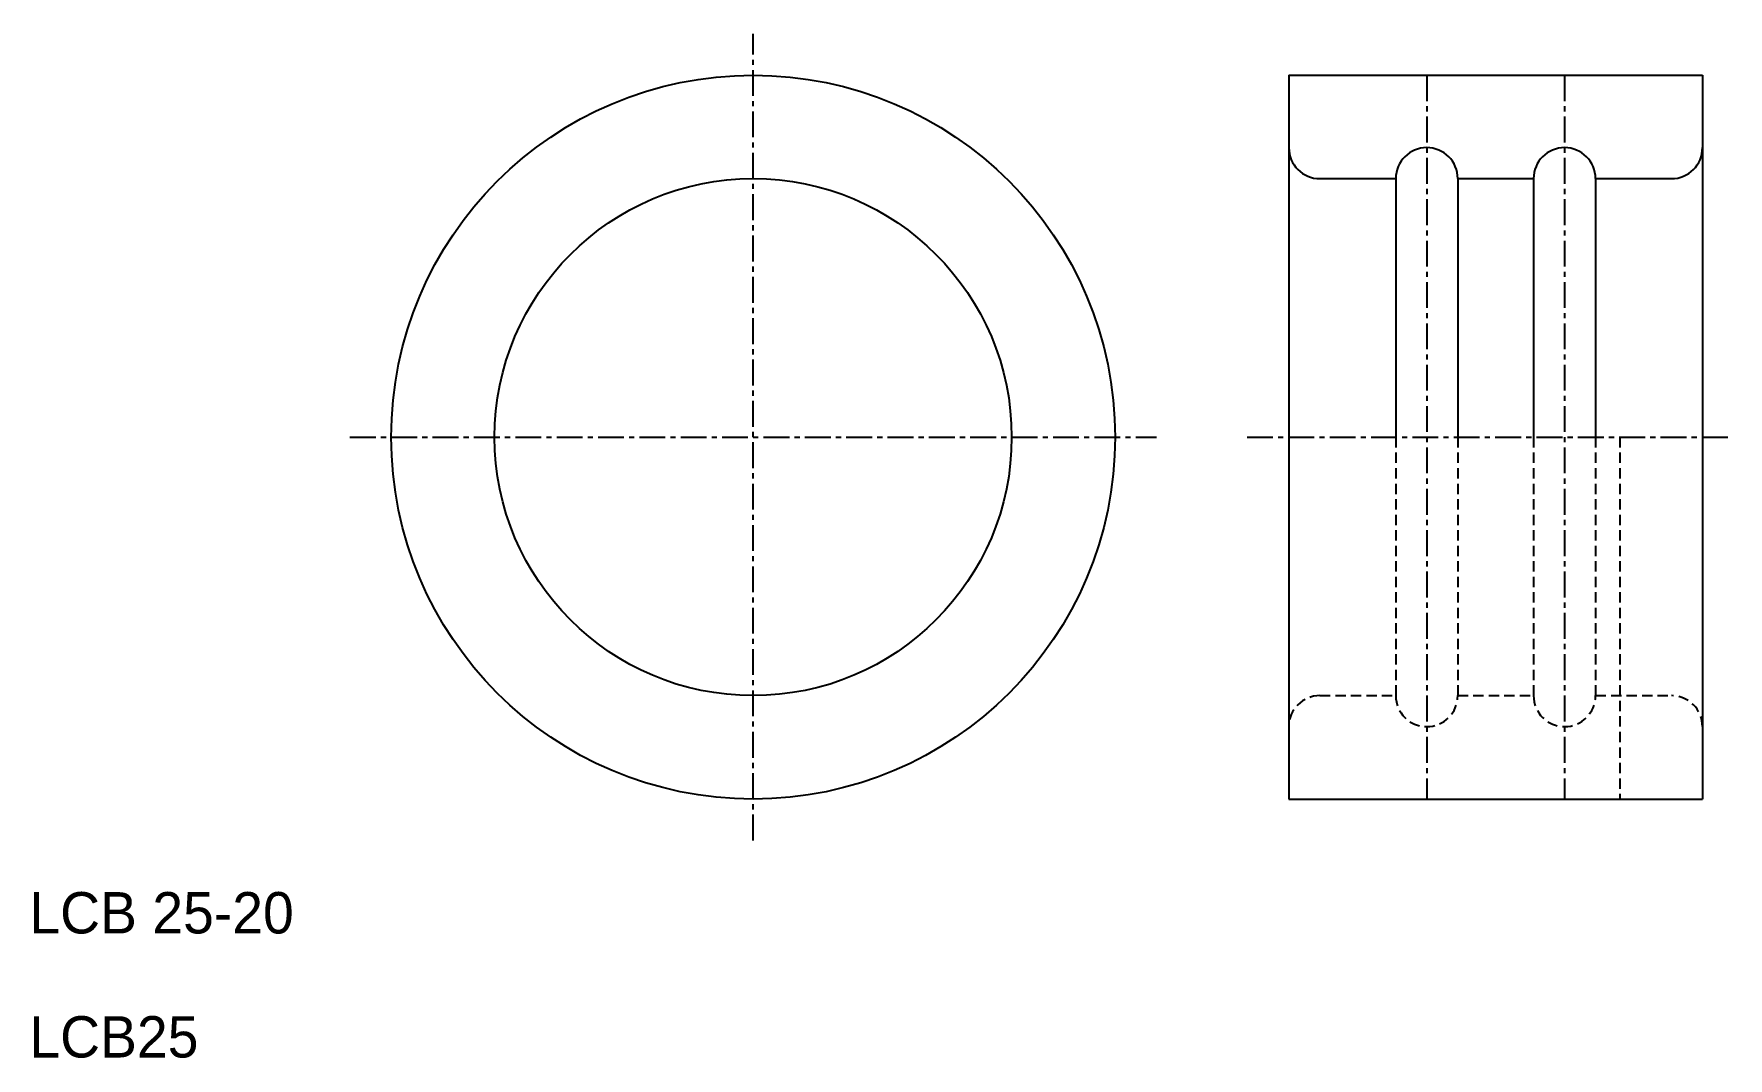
# Model space of a CAD drawing. Extents: x 10.2 to 92.1, y 10 to 59.5.
import ezdxf

# ---------------------------------------------------------------- set-up
doc = ezdxf.new("R2010")
doc.units = 0
doc.linetypes.add('CENTER', pattern=[2, 1.25, -0.25, 0.25, -0.25])
doc.linetypes.add('DASHED', pattern=[0.75, 0.5, -0.25])
doc.layers.get('0').update_dxf_attribs({"linetype": 'CONTINUOUS'})
doc.layers.add('CENTER', color=1, linetype='CENTER')

msp = doc.modelspace()

# ---------------------------------------------------------------- linework, layer by layer
at = {"color": 7, "linetype": 'CONTINUOUS'}
for p, q in [((70.904, 57.5), (70.904, 22.5)), ((70.904, 57.5), (90.904, 57.5)), ((90.904, 57.5), (90.904, 22.5)), ((72.404, 52.5), (76.071, 52.5)), ((76.071, 52.5), (76.071, 40)), ((79.071, 52.5), (79.071, 40)), ((79.071, 52.5), (82.737, 52.5)), ((82.737, 52.5), (82.737, 40)), ((85.737, 52.5), (85.737, 40)), ((85.737, 52.5), (89.404, 52.5)), ((70.904, 22.5), (90.904, 22.5)), ((75.904, 22.5), (75.904, 22.5)), ((80.904, 22.5), (80.904, 22.5))]:
    msp.add_line(p, q, dxfattribs=at)
at = {"color": 3, "linetype": 'DASHED'}
for p, q in [((76.071, 40), (76.071, 27.5)), ((79.071, 40), (79.071, 27.5)), ((82.737, 40), (82.737, 27.5)), ((85.737, 40), (85.737, 27.5)), ((86.904, 40), (86.904, 22.5)), ((72.404, 27.5), (76.071, 27.5)), ((79.071, 27.5), (82.737, 27.5)), ((85.737, 27.5), (89.404, 27.5))]:
    msp.add_line(p, q, dxfattribs=at)
at = {"color": 7, "linetype": 'CONTINUOUS'}
for radius in [17.5, 12.5]:
    msp.add_circle((45, 40), radius, dxfattribs=at)
for centre, start, end in [((72.404, 54), 180, 270), ((77.571, 52.5), 0, 180), ((84.237, 52.5), 0, 180), ((89.404, 54), 270, 0)]:
    msp.add_arc(centre, 1.5, start, end, dxfattribs=at)
at = {"color": 3, "linetype": 'DASHED'}
for centre, start, end in [((72.404, 26), 90, 180), ((77.571, 27.5), 180, 0), ((84.237, 27.5), 180, 0), ((89.404, 26), 0, 90)]:
    msp.add_arc(centre, 1.5, start, end, dxfattribs=at)
at = {"layer": 'CENTER', "color": 1, "linetype": 'CENTER'}
for p, q in [((45, 20.5), (45, 59.5)), ((77.571, 57.5), (77.571, 22.5)), ((84.237, 57.5), (84.237, 22.5)), ((25.5, 40), (64.5, 40)), ((68.88, 40), (92.144, 40))]:
    msp.add_line(p, q, dxfattribs=at)

# ---------------------------------------------------------------- texts
at = {"color": 7, "linetype": 'CONTINUOUS'}
for s, p in [('LCB 25-20', (10, 16)), ('LCB25', (10, 10))]:
    msp.add_text(s, height=2, dxfattribs=at).set_placement(p)

doc.saveas('drawing.dxf')
